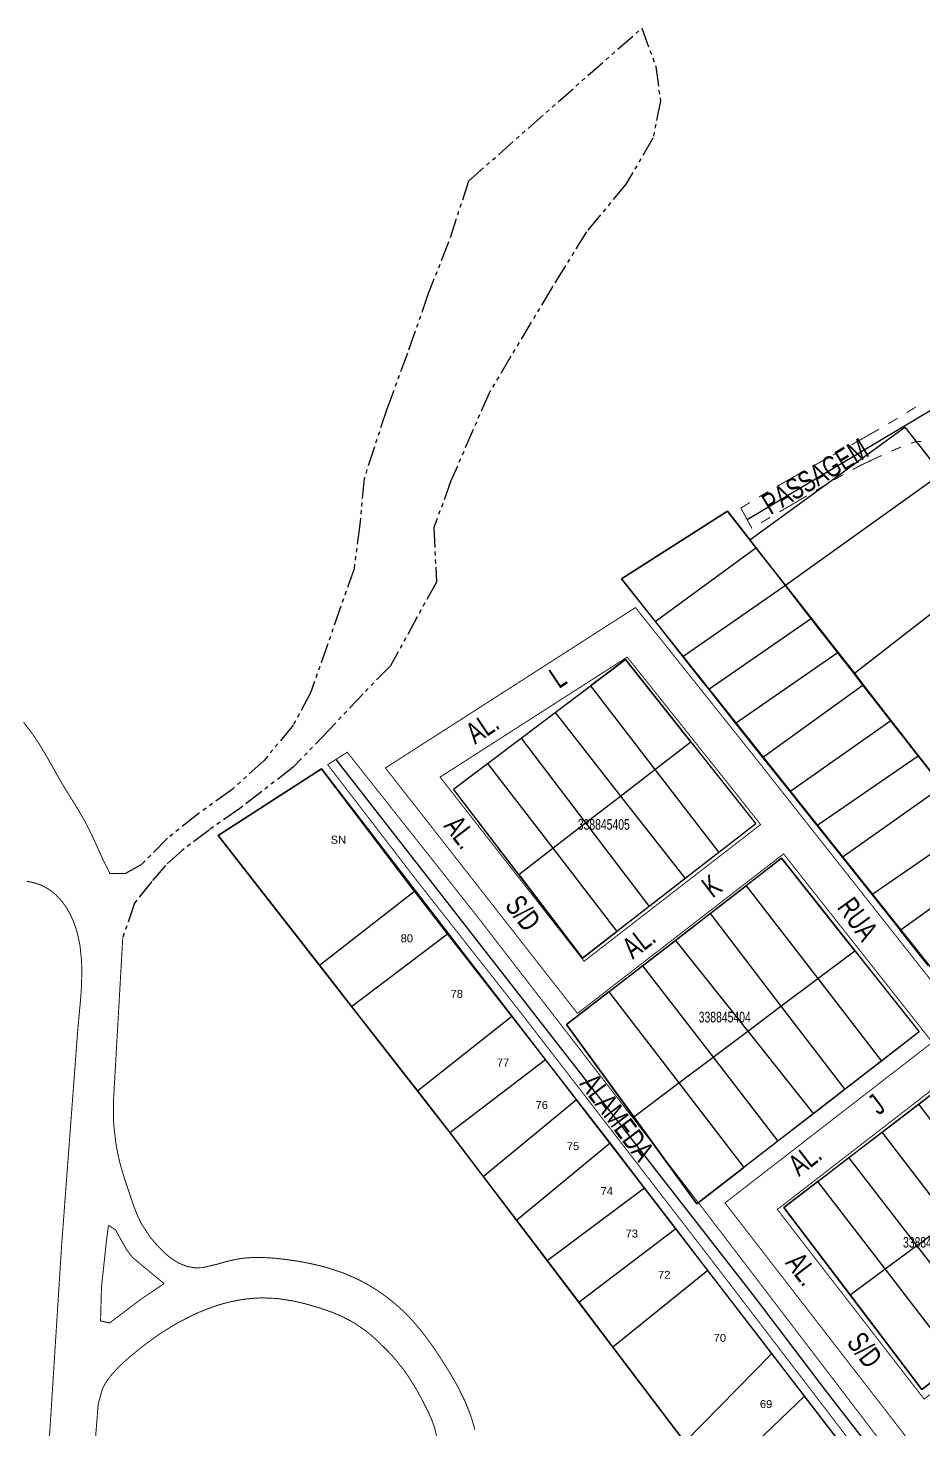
# Model space of a CAD drawing. Extents: x 203640 to 206998, y 4842129 to 4844379.
# Drawn here: x 205141.2 to 205309.6, y 4843553.4 to 4843817.3 of the extents above; entities that cross this region are included whole.
import ezdxf
from ezdxf.enums import TextEntityAlignment as Align

# ---------------------------------------------------------------- set-up
doc = ezdxf.new("R2010")
doc.units = 0
doc.header["$LTSCALE"] = 1.5
doc.header["$MEASUREMENT"] = 0
doc.linetypes.add('PHANTOMX2', pattern=[5, 2.5, -0.5, 0.5, -0.5, 0.5, -0.5])
for name, color, linetype in [('CD-MALHA-LOTES', 40, 'CONTINUOUS'), ('CD_TXT_QUADRA', 7, 'CONTINUOUS'), ('RU-QUADRAS', 210, 'CONTINUOUS'), ('SV-EIXO-RUA-N-PAV', 6, 'CONTINUOUS'), ('SV-EIXO-RUA-PAV', 20, 'CONTINUOUS'), ('SV-RUA-NAO-PAV-S-GUIA-C-GUIA', 7, 'PHANTOMX2'), ('SV-RUA-PAVIM-S-GUIA-C-GUIA', 7, 'CONTINUOUS'), ('SV-TXT-RUA-N-PAV-S-GUIA-C-GUIA', 7, 'CONTINUOUS'), ('SV-TXT-RUA-PAV-S-GUIA-C-GUIA', 7, 'CONTINUOUS'), ('Th_NmrPorta', 1, 'CONTINUOUS')]:
    doc.layers.add(name, color=color, linetype=linetype)
doc.styles.add('3388-45-2D_TXT$0$ARIAL', font='ARIAL.TTF')
doc.styles.add('ARIAL', font='ARIAL.TTF')
doc.styles.get("Standard").update_dxf_attribs({"font": 'ARIAL.TTF'})

msp = doc.modelspace()

# ---------------------------------------------------------------- linework, layer by layer
at = {"layer": 'CD-MALHA-LOTES'}
for points in [[(205277.03, 4843720.86), (205306.2, 4843742.1), (205313.08, 4843733.33)], [(205313.08, 4843733.33), (205283.75, 4843712.24)], [(205277.03, 4843720.86), (205272.81, 4843726.29), (205252.83, 4843713.55), (205259.19, 4843705.46)], [(205259.19, 4843705.46), (205278.15, 4843719.35)], [(205277.03, 4843720.86), (205278.15, 4843719.35)], [(205278.15, 4843719.35), (205283.75, 4843712.24)], [(205296.69, 4843695.75), (205325.18, 4843717.9)], [(205283.75, 4843712.24), (205264.4, 4843698.82)], [(205283.75, 4843712.24), (205288.59, 4843706.06)], [(205259.19, 4843705.46), (205264.4, 4843698.82)], [(205288.59, 4843706.06), (205269.26, 4843692.66)], [(205288.59, 4843706.06), (205293.61, 4843699.67)], [(205265.89, 4843682.85), (205253.61, 4843698.34), (205247.02, 4843693.37)], [(205264.4, 4843698.82), (205268.33, 4843693.83), (205269.26, 4843692.66)], [(205293.61, 4843699.67), (205274.32, 4843686.29)], [(205293.61, 4843699.67), (205296.69, 4843695.75)], [(205296.69, 4843695.75), (205298.33, 4843693.53)], [(205240.35, 4843688.34), (205247.02, 4843693.37)], [(205247.02, 4843693.37), (205259.14, 4843677.63)], [(205269.26, 4843692.66), (205274.32, 4843686.29)], [(205279.41, 4843679.89), (205298.33, 4843693.53)], [(205298.33, 4843693.53), (205303.55, 4843686.84)], [(205233.97, 4843683.53), (205240.35, 4843688.34)], [(205240.35, 4843688.34), (205252.65, 4843672.61)], [(205284.51, 4843673.48), (205303.55, 4843686.84)], [(205303.55, 4843686.84), (205308.71, 4843680.21)], [(205274.32, 4843686.29), (205279.41, 4843679.89)], [(205227.63, 4843678.75), (205233.97, 4843683.53)], [(205233.97, 4843683.53), (205246.11, 4843667.55)], [(205259.14, 4843677.63), (205265.89, 4843682.85)], [(205265.89, 4843682.85), (205278.14, 4843667.4), (205271.17, 4843661.99)], [(205279.41, 4843679.89), (205284.51, 4843673.48)], [(205289.62, 4843667.06), (205308.71, 4843680.21)], [(205308.71, 4843680.21), (205313.23, 4843674.41)], [(205233.53, 4843657.82), (205221.23, 4843673.92), (205227.63, 4843678.75)], [(205227.63, 4843678.75), (205239.93, 4843662.77)], [(205252.65, 4843672.61), (205259.14, 4843677.63)], [(205259.14, 4843677.63), (205271.17, 4843661.99)], [(205294.39, 4843661.07), (205313.23, 4843674.41)], [(205246.11, 4843667.55), (205252.65, 4843672.61)], [(205252.65, 4843672.61), (205264.81, 4843657.05)], [(205284.51, 4843673.48), (205289.62, 4843667.06)], [(205239.93, 4843662.77), (205246.11, 4843667.55)], [(205246.11, 4843667.55), (205258.07, 4843651.82)], [(205289.62, 4843667.06), (205294.39, 4843661.07)], [(205299.97, 4843654.05), (205318.94, 4843667.13)], [(205233.53, 4843657.82), (205239.93, 4843662.77)], [(205239.93, 4843662.77), (205251.99, 4843647.1)], [(205271.17, 4843661.99), (205264.81, 4843657.05)], [(205296.76, 4843643.46), (205282.96, 4843660.88), (205276.31, 4843655.72)], [(205294.39, 4843661.07), (205299.97, 4843654.05)], [(205305.31, 4843647.34), (205323.96, 4843660.75)], [(205233.53, 4843657.82), (205245.54, 4843642.1), (205251.99, 4843647.1)], [(205264.81, 4843657.05), (205258.07, 4843651.82)], [(205269.53, 4843650.47), (205276.31, 4843655.72)], [(205276.31, 4843655.72), (205289.8, 4843638.23)], [(205299.97, 4843654.05), (205305.31, 4843647.34)], [(205258.07, 4843651.82), (205251.99, 4843647.1)], [(205263.01, 4843645.43), (205269.53, 4843650.47)], [(205269.53, 4843650.47), (205282.86, 4843633.01)], [(205310.65, 4843640.63), (205308.89, 4843642.84), (205305.31, 4843647.34)], [(205256.79, 4843640.61), (205263.01, 4843645.43)], [(205263.01, 4843645.43), (205276.62, 4843628.32)], [(205289.8, 4843638.23), (205296.76, 4843643.46)], [(205296.76, 4843643.46), (205308.88, 4843628.17), (205301.8, 4843622.69)], [(205250.47, 4843635.71), (205256.79, 4843640.61)], [(205256.79, 4843640.61), (205270.08, 4843623.4)], [(205282.86, 4843633.01), (205289.8, 4843638.23)], [(205289.8, 4843638.23), (205301.8, 4843622.69)], [(205250.47, 4843635.71), (205242.53, 4843629.56), (205255.15, 4843612.18)], [(205250.47, 4843635.71), (205263.65, 4843618.57)], [(205276.62, 4843628.32), (205282.86, 4843633.01)], [(205282.86, 4843633.01), (205294.86, 4843617.31)], [(205270.08, 4843623.4), (205276.62, 4843628.32)], [(205276.62, 4843628.32), (205288.99, 4843612.76)], [(205263.65, 4843618.57), (205270.08, 4843623.4)], [(205270.08, 4843623.4), (205282.3, 4843607.58)], [(205301.8, 4843622.69), (205294.86, 4843617.31)], [(205255.15, 4843612.18), (205263.65, 4843618.57)], [(205263.65, 4843618.57), (205275.9, 4843602.62)], [(205308.79, 4843614.6), (205315.01, 4843619.38), (205328.04, 4843602.56)], [(205294.86, 4843617.31), (205288.99, 4843612.76)], [(205301.9, 4843609.31), (205308.79, 4843614.6)], [(205321.63, 4843597.78), (205308.79, 4843614.6)], [(205255.15, 4843612.18), (205267.06, 4843595.77), (205275.9, 4843602.62)], [(205288.99, 4843612.76), (205282.3, 4843607.58)], [(205295.65, 4843604.5), (205301.9, 4843609.31)], [(205314.68, 4843592.61), (205301.9, 4843609.31)], [(205282.3, 4843607.58), (205275.9, 4843602.62)], [(205289.83, 4843600.03), (205295.65, 4843604.5)], [(205308.46, 4843587.97), (205295.65, 4843604.5)], [(205289.83, 4843600.03), (205283.42, 4843595.11), (205295.91, 4843578.63)], [(205302.5, 4843583.54), (205289.83, 4843600.03)], [(205308.46, 4843587.97), (205314.68, 4843592.61)], [(205302.5, 4843583.54), (205308.46, 4843587.97)], [(205322.04, 4843570.45), (205308.46, 4843587.97)], [(205295.91, 4843578.63), (205302.5, 4843583.54)], [(205316.05, 4843565.9), (205302.5, 4843583.54)], [(205295.91, 4843578.63), (205309.4, 4843560.84), (205316.05, 4843565.9)]]:
    msp.add_lwpolyline(points, dxfattribs=at)
at = {"layer": 'CD-MALHA-LOTES', "linetype": 'Continuous'}
for points in [[(205196.38, 4843677.71), (205176.97, 4843665.19)], [(205213.76, 4843654.82), (205196.38, 4843677.71)], [(205176.97, 4843665.19), (205196.01, 4843640.77)], [(205196.01, 4843640.77), (205213.88, 4843654.67)], [(205213.88, 4843654.67), (205213.76, 4843654.82)], [(205220.12, 4843646.66), (205213.88, 4843654.67)], [(205202.07, 4843632.99), (205220.12, 4843646.66)], [(205232.21, 4843631.12), (205220.12, 4843646.66)], [(205196.01, 4843640.77), (205202.07, 4843632.99)], [(205202.07, 4843632.99), (205214.48, 4843617.08)], [(205214.48, 4843617.08), (205232.21, 4843631.12)], [(205238.56, 4843622.97), (205232.21, 4843631.12)], [(205220.57, 4843609.26), (205238.56, 4843622.97)], [(205244.39, 4843615.48), (205238.56, 4843622.97)], [(205214.48, 4843617.08), (205220.57, 4843609.26)], [(205226.85, 4843600.98), (205244.39, 4843615.48)], [(205250.7, 4843607.26), (205244.39, 4843615.48)], [(205220.57, 4843609.26), (205226.85, 4843600.98)], [(205233.1, 4843592.73), (205250.7, 4843607.26)], [(205257.18, 4843598.82), (205250.7, 4843607.26)], [(205226.85, 4843600.98), (205233.1, 4843592.73)], [(205238.87, 4843585.13), (205257.18, 4843598.82)], [(205263.07, 4843591.16), (205257.18, 4843598.82)], [(205233.1, 4843592.73), (205238.87, 4843585.13)], [(205244.83, 4843577.26), (205263.07, 4843591.16)], [(205269.12, 4843583.27), (205263.07, 4843591.16)], [(205238.87, 4843585.13), (205244.83, 4843577.26)], [(205269.12, 4843583.27), (205251.21, 4843568.83)], [(205269.57, 4843582.69), (205269.12, 4843583.27)], [(205281.16, 4843567.58), (205269.57, 4843582.69)], [(205244.83, 4843577.26), (205251.21, 4843568.83)], [(205251.21, 4843568.83), (205264.77, 4843550.94)], [(205264.77, 4843550.94), (205281.16, 4843567.58)], [(205287.31, 4843559.56), (205281.16, 4843567.58)], [(205287.31, 4843559.56), (205270.46, 4843543.44)], [(205293.55, 4843551.42), (205287.31, 4843559.56)]]:
    msp.add_lwpolyline(points, dxfattribs=at)
at = {"layer": 'RU-QUADRAS', "color": 6, "linetype": 'Continuous'}
for points in [[(205277.03, 4843720.86), (205306.2, 4843742.1), (205429.86, 4843585.25), (205401.92, 4843562.55, -0.004239)], [(205252.83, 4843713.55), (205272.81, 4843726.29, 0.004789), (205422.97, 4843536.3), (205464.28, 4843483.06), (205445.32, 4843469.18), (205381.53, 4843551.86)], [(205176.97, 4843665.19), (205196.38, 4843677.71), (205324.15, 4843511.53), (205373.53, 4843448.34), (205409.57, 4843401.3), (205433.2, 4843368.38, -0.017424), (205468.72, 4843320.74, -0.003368), (205589.32, 4843161.26), (205668.55, 4843058.64, 0.006585), (205766.92, 4842928.01), (205756.15, 4842911.74), (205700.1, 4842981.93), (205409.59, 4843362.72), (205270.19, 4843543.79), (205220.86, 4843608.89)]]:
    msp.add_lwpolyline(points, format="xyb", close=True, dxfattribs=at)
for points in [[(205221.23, 4843673.92), (205253.61, 4843698.34), (205278.14, 4843667.4), (205245.54, 4843642.1)], [(205242.53, 4843629.56), (205282.96, 4843660.88), (205308.88, 4843628.17), (205267.06, 4843595.77)], [(205283.42, 4843595.11), (205315.01, 4843619.38), (205341.48, 4843585.23), (205309.4, 4843560.84)]]:
    msp.add_lwpolyline(points, close=True, dxfattribs=at)
at = {"layer": 'SV-EIXO-RUA-N-PAV'}
msp.add_lwpolyline([(205276.5, 4843724.69), (205297.92, 4843737.43), (205311.57, 4843745.6), (205318.29, 4843749.63), (205339.91, 4843764.33), (205366.22, 4843780.29), (205382.83, 4843790.61), (205388.78, 4843788.74), (205394.42, 4843781.23), (205420.74, 4843738.05), (205427.01, 4843728.98), (205427.63, 4843723.35), (205421.05, 4843714.28), (205413.85, 4843705.83), (205413.85, 4843698.01), (205418.18, 4843687.21), (205424.92, 4843677.36), (205433.83, 4843665.83), (205439.12, 4843655.73), (205436.23, 4843649.97), (205406.25, 4843624.8)], dxfattribs=at)
at = {"layer": 'SV-EIXO-RUA-PAV'}
msp.add_lwpolyline([(205450.73, 4843352.98), (205429.24, 4843379.98), (205413.21, 4843401.47), (205363.01, 4843467.99), (205291.24, 4843560.7), (205278.06, 4843578.11), (205199.13, 4843679.51)], dxfattribs=at)
at = {"layer": 'SV-RUA-NAO-PAV-S-GUIA-C-GUIA'}
for points in [[(205224.06, 4843788.44), (205256.68, 4843817.27), (205259.31, 4843810.04), (205260.18, 4843803.55), (205258.78, 4843796.51), (205253.67, 4843787.85), (205246.26, 4843778.85), (205239.72, 4843768.32), (205227.93, 4843748.52), (205220.76, 4843731.95), (205217.54, 4843723.18), (205218.02, 4843712.92), (205209.39, 4843697.16), (205204.23, 4843691.87), (205197.83, 4843685.1), (205191.08, 4843678.03), (205181, 4843670.26), (205175.32, 4843666.27), (205170.16, 4843662.36), (205167.01, 4843659.54), (205164.46, 4843656.51), (205161.18, 4843652.44), (205159, 4843645.93)], [(205224.06, 4843788.44), (205220.32, 4843776.91), (205216.49, 4843767.24), (205212.6, 4843756.05), (205208.68, 4843745.5), (205204.4, 4843732.4), (205203.6, 4843723.74), (205202.52, 4843715.43), (205194.35, 4843692.05), (205191.04, 4843685.93), (205185.59, 4843679.31), (205179.56, 4843673.83), (205173.1, 4843669.19), (205167.43, 4843664.65), (205162.55, 4843659.74), (205159.54, 4843658.02), (205156.59, 4843657.98)]]:
    msp.add_lwpolyline(points, dxfattribs=at)
at = {"layer": 'SV-RUA-NAO-PAV-S-GUIA-C-GUIA', "const_width": 0.18}
for points in [[(205307.59, 4843745.48), (205306.52, 4843744.81)], [(205308.21, 4843745.87), (205307.59, 4843745.48)], [(205303.74, 4843743.13), (205303.09, 4843742.75)], [(205303.95, 4843743.26), (205303.74, 4843743.13)], [(205304.81, 4843743.77), (205303.95, 4843743.26)], [(205297.89, 4843739.75), (205297.24, 4843739.39)], [(205298.55, 4843740.12), (205297.89, 4843739.75)], [(205298.76, 4843740.25), (205298.55, 4843740.12)], [(205301.15, 4843741.61), (205298.76, 4843740.25)], [(205301.36, 4843741.74), (205301.15, 4843741.61)], [(205293.31, 4843737.19), (205292.65, 4843736.83)], [(205293.53, 4843737.31), (205293.31, 4843737.19)], [(205294.4, 4843737.8), (205293.53, 4843737.31)], [(205297.24, 4843739.39), (205296.15, 4843738.77)], [(205303.62, 4843737.56), (205304.53, 4843737.96)], [(205304.53, 4843737.96), (205304.88, 4843738.1)], [(205304.88, 4843738.1), (205305.46, 4843738.34)], [(205307.32, 4843739.06), (205308.22, 4843739.34)], [(205308.22, 4843739.34), (205309.28, 4843739.39)], [(205289.37, 4843735.01), (205289.15, 4843734.89)], [(205290.03, 4843735.38), (205289.37, 4843735.01)], [(205290.68, 4843735.74), (205290.03, 4843735.38)], [(205290.9, 4843735.86), (205290.68, 4843735.74)], [(205296.4, 4843734.12), (205297.28, 4843734.58)], [(205297.28, 4843734.58), (205298.03, 4843734.97)], [(205298.03, 4843734.97), (205299.98, 4843735.9)], [(205299.98, 4843735.9), (205300.73, 4843736.26)], [(205300.73, 4843736.26), (205301.79, 4843736.75)], [(205283.7, 4843731.83), (205283.05, 4843731.46)], [(205283.92, 4843731.96), (205283.7, 4843731.83)], [(205285, 4843732.57), (205283.92, 4843731.96)], [(205285.66, 4843732.94), (205285, 4843732.57)], [(205286.31, 4843733.31), (205285.66, 4843732.94)], [(205286.53, 4843733.43), (205286.31, 4843733.31)], [(205287.4, 4843733.92), (205286.53, 4843733.43)], [(205292.89, 4843732.19), (205294.63, 4843733.17)], [(205279.8, 4843729.57), (205278.73, 4843728.94)], [(205280.45, 4843729.96), (205279.8, 4843729.57)], [(205282.39, 4843731.09), (205282.18, 4843730.96)], [(205283.05, 4843731.46), (205282.39, 4843731.09)], [(205282.55, 4843726.11), (205287.72, 4843729.15)], [(205289.44, 4843730.17), (205291.17, 4843731.18)], [(205275.95, 4843727.24), (205275.32, 4843726.84)], [(205275.32, 4843726.84), (205277.42, 4843723)], [(205276.17, 4843727.37), (205275.95, 4843727.24)], [(205277.02, 4843727.9), (205276.17, 4843727.37)], [(205279.11, 4843724.07), (205279.37, 4843724.24)], [(205279.37, 4843724.24), (205280.82, 4843725.1)]]:
    msp.add_lwpolyline(points, dxfattribs=at)
at = {"layer": 'SV-RUA-PAVIM-S-GUIA-C-GUIA', "linetype": 'Continuous', "const_width": 0.18, "flags": 128}
for points in [[(205381.08, 4843538.97), (205348.13, 4843579.83), (205323.98, 4843561.12), (205308.54, 4843549.16), (205272.33, 4843595.97), (205295.5, 4843613.93), (205311.36, 4843626.22), (205283.36, 4843661.72), (205277.78, 4843657.39), (205244.57, 4843631.67), (205208.43, 4843677.9), (205255.48, 4843708.11), (205263.78, 4843697.7), (205277.76, 4843680.17), (205330.99, 4843612.68), (205346.06, 4843593.59), (205383.05, 4843547.73)], [(205302.96, 4843541.85), (205269.29, 4843585.88), (205234.24, 4843631.37), (205214.85, 4843656.02), (205197.56, 4843678.52), (205201.25, 4843680.86), (205225.51, 4843650.18), (205267.87, 4843595.31), (205301.2, 4843551.62)]]:
    msp.add_lwpolyline(points, dxfattribs=at)
for points in [[(205218.72, 4843676.18), (205253.93, 4843698.78), (205272.25, 4843675.8), (205279.04, 4843667.24), (205245.82, 4843641.5)], [(205299.65, 4843608.28), (205315.7, 4843620.71), (205325.47, 4843608.33), (205340.57, 4843589.2), (205343.72, 4843585.29), (205319.69, 4843566.67), (205309.81, 4843559.02), (205282.18, 4843594.74)]]:
    msp.add_lwpolyline(points, close=True, dxfattribs=at)
at = {"layer": 'SV-RUA-PAVIM-S-GUIA-C-GUIA', "const_width": 0.18}
for points in [[(205156.59, 4843657.98), (205155.26, 4843660.67), (205154.31, 4843662.77), (205153.69, 4843664.14), (205153.06, 4843665.5), (205151.95, 4843667.71), (205150.45, 4843670.3), (205149.66, 4843671.58), (205148.86, 4843672.85), (205148.07, 4843674.13), (205147, 4843675.96), (205146.26, 4843677.27), (205145.53, 4843678.58), (205144.79, 4843679.89), (205143.25, 4843682.46), (205142.14, 4843684.12), (205140.33, 4843686.52)], [(205150.46, 4843627.67), (205150.58, 4843629.17), (205150.72, 4843630.66), (205150.86, 4843632.16), (205151, 4843633.66), (205151.12, 4843635.15), (205151.22, 4843636.65), (205151.3, 4843639.64), (205151.24, 4843641.6), (205150.95, 4843644.41), (205150.66, 4843645.91), (205150.28, 4843647.39), (205149.78, 4843648.84), (205149.17, 4843650.23), (205148.43, 4843651.54), (205147.55, 4843652.77), (205146.42, 4843653.99), (205145.24, 4843654.94), (205143.95, 4843655.7), (205142.37, 4843656.28), (205140.89, 4843656.56)], [(205159, 4843645.93), (205157.23, 4843614.87)], [(205147.5, 4843588.11), (205150.46, 4843627.67)], [(205157.23, 4843614.87), (205157.23, 4843611.87), (205157.34, 4843610.37), (205157.65, 4843607.65), (205157.88, 4843606.16), (205158.4, 4843603.71), (205159.23, 4843600.83), (205159.7, 4843599.41), (205160.19, 4843597.98), (205160.71, 4843596.42), (205161.21, 4843595), (205161.76, 4843593.61), (205162.51, 4843592.05), (205164.15, 4843589.54), (205165.11, 4843588.38), (205167.11, 4843586.34), (205168.28, 4843585.4), (205169.56, 4843584.62), (205170.99, 4843584.04), (205172.46, 4843583.75), (205174.03, 4843583.78), (205176.96, 4843584.48), (205178.43, 4843584.91), (205180.57, 4843585.4), (205182.07, 4843585.6), (205183.57, 4843585.69), (205185.07, 4843585.7), (205186.58, 4843585.63), (205188.08, 4843585.51), (205189.59, 4843585.33), (205191.71, 4843585.03), (205193.2, 4843584.77), (205194.67, 4843584.47), (205196.14, 4843584.13), (205197.59, 4843583.74), (205200.43, 4843582.8), (205203.07, 4843581.67), (205204.41, 4843580.98), (205205.72, 4843580.23), (205207, 4843579.43), (205208.24, 4843578.56), (205209.44, 4843577.64), (205210.6, 4843576.68), (205211.71, 4843575.66), (205213.07, 4843574.29), (205214.07, 4843573.17), (205215.04, 4843572.02), (205215.96, 4843570.84), (205216.85, 4843569.63), (205217.71, 4843568.39), (205218.55, 4843567.14), (205219.36, 4843565.87), (205220.57, 4843563.93), (205221.34, 4843562.63), (205222.07, 4843561.32), (205223.4, 4843558.64), (205224.4, 4843556.13), (205224.86, 4843554.7), (205225.26, 4843553.25)], [(205155.96, 4843589.16), (205156.31, 4843591.76)], [(205156.31, 4843591.76), (205157.67, 4843590.87), (205158.78, 4843588.82), (205159.73, 4843587.17), (205160.82, 4843585.72), (205162.93, 4843583.94)], [(205154.99, 4843580.1), (205155.96, 4843589.16)], [(205145, 4843548.75), (205147.5, 4843588.11)], [(205162.93, 4843583.94), (205166.77, 4843580.77)], [(205154.82, 4843573.74), (205154.99, 4843580.1)], [(205166.77, 4843580.77), (205162.49, 4843577.89)], [(205154.39, 4843558.16), (205155.18, 4843560.99), (205155.91, 4843562.3), (205156.83, 4843563.54), (205157.88, 4843564.71), (205159.02, 4843565.83), (205160.21, 4843566.89), (205162.03, 4843568.39), (205163.23, 4843569.33), (205165.64, 4843571.08), (205168.13, 4843572.67), (205169.45, 4843573.44), (205172.11, 4843574.81), (205173.49, 4843575.43), (205174.89, 4843576), (205176.31, 4843576.51), (205177.75, 4843576.96), (205179.34, 4843577.36), (205180.82, 4843577.67), (205182.31, 4843577.89), (205183.81, 4843578.03), (205185.31, 4843578.09), (205188.18, 4843577.96), (205191.14, 4843577.49), (205192.61, 4843577.16), (205194.07, 4843576.77), (205195.52, 4843576.35), (205197.14, 4843575.82), (205198.56, 4843575.31), (205199.95, 4843574.73), (205202.38, 4843573.49), (205204.84, 4843571.79), (205206, 4843570.83), (205207.12, 4843569.81), (205209.03, 4843567.9), (205210.05, 4843566.79), (205211.93, 4843564.46), (205212.82, 4843563.18), (205214.39, 4843560.63), (205215.11, 4843559.31), (205215.81, 4843557.96), (205216.57, 4843556.42), (205217.18, 4843555.03), (205217.69, 4843553.61), (205218.16, 4843551.57)], [(205162.49, 4843577.89), (205156.53, 4843573.36)], [(205156.53, 4843573.36), (205154.82, 4843573.74)], [(205153.51, 4843547.34), (205154.39, 4843558.16)]]:
    msp.add_lwpolyline(points, dxfattribs=at)

# ---------------------------------------------------------------- texts
at = {"layer": 'CD_TXT_QUADRA', "linetype": 'Continuous', "style": 'ARIAL', "width": 0.7}
for s, p in [('338845405', (205244.63, 4843666.26)), ('338845404', (205267.39, 4843629.97)), ('338845414', (205305.83, 4843587.54))]:
    msp.add_text(s, height=2, dxfattribs=at).set_placement(p)
at = {"layer": 'SV-TXT-RUA-N-PAV-S-GUIA-C-GUIA', "width": 0.7}
for s, rotation, style, p in [('PASSAGEM', 31, 'ARIAL', (205280.91, 4843725.49)), ('AL.            L', 33.6042, '3388-45-2D_TXT$0$ARIAL', (205225.31, 4843682.27)), ('AL.            S/D', 307.5059, '3388-45-2D_TXT$0$ARIAL', (205219.27, 4843666.93)), ('AL.            K', 37.5059, '3388-45-2D_TXT$0$ARIAL', (205254.99, 4843641.77)), ('RUA', 306, '3388-45-2D_TXT$0$ARIAL', (205293.3, 4843651.61)), ('AL.            J', 37.5059, '3388-45-2D_TXT$0$ARIAL', (205286.25, 4843600.85)), ('AL.            S/D', 307.5059, '3388-45-2D_TXT$0$ARIAL', (205283.56, 4843584.64))]:
    msp.add_text(s, height=4, rotation=rotation, dxfattribs=dict(at, style=style)).set_placement(p)
at = {"layer": 'SV-TXT-RUA-PAV-S-GUIA-C-GUIA', "style": 'ARIAL', "width": 0.7}
msp.add_text('ALAMEDA', height=4, rotation=307, dxfattribs=at).set_placement((205244.83, 4843618.36))
at = {"layer": 'Th_NmrPorta', "color": 1}
for s, p in [('SN', (205198.12, 4843664.39)), ('80', (205211.29, 4843645.81)), ('78', (205220.69, 4843635.35)), ('77', (205229.4, 4843622.41)), ('76', (205236.69, 4843614.42)), ('75', (205242.57, 4843606.66)), ('74', (205248.91, 4843598.19)), ('73', (205253.62, 4843590.2)), ('72', (205259.73, 4843582.43)), ('70', (205270.2, 4843570.56)), ('69', (205278.9, 4843558.09))]:
    msp.add_text(s, height=1.5, dxfattribs=at).set_placement(p, align=Align.MIDDLE_LEFT)

doc.saveas('drawing.dxf')
